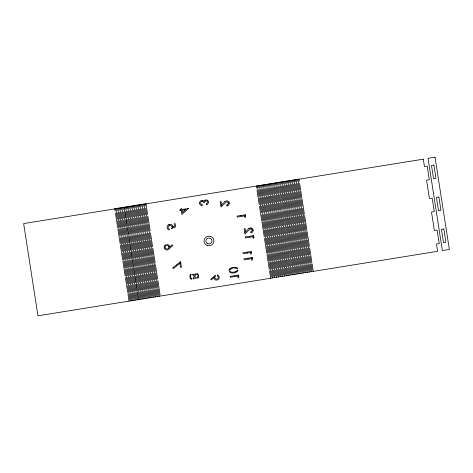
<?xml version="1.0" encoding="UTF-8"?>
<svg xmlns="http://www.w3.org/2000/svg" width="473" height="473" viewBox="0 0 473 473"><rect width="100%" height="100%" fill="white"/><g stroke="black" fill="none" stroke-linecap="round" stroke-linejoin="round"><path stroke-width="0.71" d="M214.807 277.184L214.848 277.864A1.65 1.573 -12.8 0 0 215.044 278.301L215.245 278.562A2.205 2.111 -12.8 0 0 215.664 278.893L215.978 279.046A1.579 1.508 -12.8 0 0 216.474 279.141L217.16 279.029A1.59 1.52 -12.8 0 0 217.604 278.786L218.154 278.094A1.78 1.697 -12.8 0 0 218.319 277.432L218.272 276.947A1.525 1.46 -12.8 0 0 218.047 276.469L217.757 276.161M214.021 277.379L213.956 277.953A2.779 2.655 -12.8 0 0 214.033 278.414L214.103 278.638A2.17 2.069 -12.8 0 0 214.458 279.23L214.807 279.555A2.956 2.826 -12.8 0 0 215.457 279.927L215.688 280.004A2.531 2.418 -12.8 0 0 216.409 280.117L217.692 279.839A2.584 2.466 -12.8 0 0 218.355 279.401L219.011 278.532A2.613 2.495 -12.8 0 0 219.247 277.793L219.188 276.776A2.696 2.572 -12.8 0 0 218.81 275.942L218.668 275.753A3.193 3.051 -12.8 0 0 218.319 275.41A2.826 2.702 -12.8 0 0 217.438 274.896L217.669 276.096M190.081 275.215L190.377 274.712A1.289 1.23 -12.8 0 1 191.122 274.275C191.039 275.321 189.608 277.828 191.748 278.313M198.37 277.391L198.169 277.698A1.265 1.206 -12.8 0 1 197.407 278.165C197.353 277.208 198.973 274.919 196.839 274.523M214.961 276.711L215.144 276.421A1.939 1.857 -12.8 0 1 215.487 276.09L215.333 275.109L210.698 279.336L211.33 279.969L213.991 277.361M253.682 235.649L252.878 236.737L249.886 237.215L249.738 236.275L253.682 235.631M224.586 201.782L220.808 205.838L220.997 207.032L226.313 201.87A1.626 1.549 -12.8 0 1 228.069 202.976L229.038 202.816M248.485 228.778L244.707 232.834L244.896 234.029L250.211 228.867M169.387 246.409L168.66 247.172A1.543 1.472 -12.8 0 0 167.194 245.422L167.07 244.642A2.199 2.099 -12.8 0 1 168.559 245.008A2.022 1.927 -12.8 0 1 169.387 246.279M168.672 248.154L172.166 244.754L172.781 245.386L168.985 249.094L167.324 249.945A2.59 2.477 -12.8 0 1 165.52 249.584A2.915 2.785 -12.8 0 1 164.273 247.947L165.213 247.793M180.721 262.562L177.139 265.53L176.973 264.466L180.562 261.528L180.721 262.55M172.822 267.866L176.571 264.791L176.736 265.856L173.443 268.558L172.834 267.872M172.219 226.916L172.71 226.685A1.419 1.354 -12.8 0 1 172.876 226.614M235.867 271.52L236.228 271.331A2.584 2.471 -12.8 0 0 236.731 270.94L237.032 270.491A0.999 0.952 -12.8 0 0 237.091 270.207L237.984 270.065A1.75 1.673 -12.8 0 1 237.854 270.769L237.629 271.165A2.956 2.826 -12.8 0 1 236.926 271.839L236.63 272.028A7.686 7.343 -12.8 0 1 231.214 272.886L230.712 272.755A2.915 2.785 -12.8 0 1 229.996 272.389L229.659 272.087A1.721 1.644 -12.8 0 1 229.37 271.603L230.262 271.313A1.011 0.964 -12.8 0 0 230.404 271.561L230.824 271.892A2.448 2.335 -12.8 0 0 231.285 272.076L231.811 272.176A7.479 7.148 -12.8 0 0 235.873 271.532M171.581 228.707L175.666 226.792L175.17 223.599L174.235 223.753L174.608 226.26L172.066 227.46A2.081 1.993 -12.8 0 1 171.557 228.524L171.581 228.69M205.388 200.995L205.075 201.167A1.07 1.023 -12.8 0 0 204.785 201.498L204.655 202.681L203.804 202.822A1.644 1.567 -12.8 0 0 202.237 201.297M220.211 201.882L221.139 201.735L221.565 204.401L220.725 205.294L220.199 201.882M229.103 203.242L228.175 203.39A1.655 1.579 -12.8 0 1 226.857 204.945M169.653 225.349L170.185 225.296A1.845 1.762 -12.8 0 1 170.747 225.396L171.693 226.064A1.874 1.791 -12.8 0 1 171.965 226.543L172.071 226.969M245.038 228.731L244.103 228.879L244.624 232.296L245.457 231.403L245.044 228.725M251.997 229.967L252.937 229.813M253.002 230.239L252.074 230.386A1.655 1.579 -12.8 0 1 250.749 231.941M245.351 236.973L249.295 236.34L249.442 237.28L245.499 237.925L245.351 236.985M247.539 253.02L250.53 252.535L251.334 251.453L247.391 252.068L247.539 253.008M229.133 270.148L230.049 270M230.256 276.356L234.2 275.718L234.342 276.664M234.348 276.67L230.404 277.308L230.256 276.368M234.785 276.599L237.783 276.12L238.581 275.014L234.638 275.647L234.785 276.587M197.844 274.021L197.56 273.796A1.265 1.212 -12.8 0 0 196.697 273.589L196.839 274.517M190.619 278.703L191.057 279.088A1.289 1.23 -12.8 0 0 191.896 279.271L191.748 278.325M298.942 179.072L299.273 181.194M299.592 183.211L301.863 197.844M302.111 199.429L304.381 214.062M304.588 215.404L306.865 230.044M307.107 231.622L309.377 246.262M309.626 247.84L311.896 262.48M312.145 264.058L313.28 271.378M297.925 179.149L299.592 189.904M299.841 191.482L302.111 206.122M302.442 208.25L304.588 222.097M304.837 223.676L307.107 238.315M307.349 239.894L309.626 254.533M309.868 256.112L312.079 270.355M296.914 179.397L297.245 181.52M297.564 183.536L299.835 198.175M300.083 199.754L302.353 214.393M302.56 215.729L304.837 230.369M305.079 231.947L307.349 246.587M307.598 248.165L309.868 262.805M310.117 264.389L311.252 271.703M295.897 179.474L297.564 190.229M297.813 191.807L300.083 206.447M300.414 208.581L302.56 222.422M302.809 224.007L305.079 238.64M305.322 240.225L307.598 254.858M307.84 256.443L310.052 270.68M294.886 179.722L295.217 181.851M295.536 183.867L297.807 198.5M298.055 200.085L300.325 214.718M300.532 216.06L302.809 230.694M303.051 232.278L305.322 246.912M305.57 248.496L307.84 263.13M308.089 264.714L309.224 272.028M293.869 179.805L295.536 190.554M295.779 192.139L298.055 206.772M298.386 208.906L300.532 222.748M300.781 224.332L303.051 238.966M303.294 240.55L305.57 255.189M305.812 256.768L308.024 271.011M292.858 180.053L293.189 182.176M293.508 184.192L295.779 198.826M296.027 200.41L298.297 215.049M298.504 216.386L300.775 231.025M301.023 232.604L303.294 247.243M303.542 248.822L305.812 263.461M306.061 265.04L307.196 272.359M291.841 180.13L293.508 190.885M293.751 192.464L296.027 207.103M296.358 209.232L298.504 223.079M298.753 224.657L301.023 239.297M301.266 240.875L303.542 255.515M303.784 257.093L305.996 271.336M290.83 180.379L291.161 182.501M291.48 184.517L293.751 199.157M293.999 200.735L296.269 215.375M296.476 216.711L298.747 231.35M298.995 232.935L301.266 247.568M301.514 249.153L303.784 263.786M304.033 265.371L305.168 272.685M289.813 180.455L291.48 191.21M291.723 192.795L293.999 207.428M294.33 209.563L296.476 223.404M296.725 224.988L298.995 239.622M299.238 241.206L301.514 255.84M301.756 257.424L303.968 271.662M288.802 180.71L289.133 182.832M289.452 184.848L291.723 199.482M291.971 201.066L294.241 215.7M294.448 217.042L296.719 231.675M296.967 233.26L299.238 247.893M299.486 249.478L301.756 264.111M302.005 265.696L303.14 273.01M287.785 180.787L289.452 191.535M289.695 193.12L291.971 207.753M292.302 209.888L294.448 223.735M294.697 225.314L296.967 239.953M297.21 241.532L299.486 256.171M299.728 257.75L301.94 271.993M286.774 181.035L287.105 183.157M287.424 185.174L289.695 199.813M289.943 201.392L292.213 216.031M292.42 217.367L294.691 232.007M294.939 233.585L297.21 248.224M297.458 249.803L299.728 264.442M299.971 266.021L301.112 273.341M285.751 181.112L287.418 191.867M287.667 193.445L289.937 208.085M290.268 210.219L292.415 224.06M292.663 225.645L294.933 240.278M295.176 241.863L297.452 256.496M297.694 258.081L299.906 272.318M285.39 185.505L287.661 200.138M287.909 201.723L290.18 216.356M290.387 217.698L292.663 232.332M292.905 233.916L295.176 248.55M295.424 250.134L297.694 264.768M297.943 266.352L299.078 273.666M284.74 181.36L285.071 183.489M283.723 181.443L285.39 192.192M285.639 193.776L287.909 208.41M288.24 210.544L290.387 224.385M290.635 225.97L292.905 240.603M293.148 242.188L295.424 256.821M295.666 258.406L297.878 272.643M282.712 181.691L283.043 183.814M283.362 185.83L285.633 200.463M285.881 202.048L288.152 216.687M288.359 218.023L290.635 232.663M290.877 234.241L293.148 248.881M293.396 250.459L295.666 265.099M295.915 266.677L297.05 273.997M281.713 181.768L283.38 192.517M283.623 194.101L285.899 208.735M286.23 210.869L288.376 224.71M288.625 226.295L290.895 240.928M291.137 242.513L293.414 257.146M293.656 258.731L295.867 272.968M280.702 182.016L281.033 184.139M281.352 186.155L283.623 200.789M283.871 202.373L286.141 217.006M286.348 218.349L288.619 232.988M288.867 234.567L291.137 249.206M291.386 250.785L293.656 265.424M293.904 267.003L295.04 274.322M279.685 182.093L281.352 192.848M281.595 194.427L283.871 209.066M284.202 211.195L286.348 225.042M286.597 226.62L288.867 241.26M289.109 242.838L291.386 257.478M291.628 259.056L293.839 273.299M278.674 182.341L279.005 184.464M279.324 186.48L281.595 201.12M281.843 202.698L284.113 217.338M284.32 218.674L286.591 233.313M286.839 234.892L289.109 249.531M289.358 251.11L291.628 265.749M291.876 267.328L293.012 274.647M277.61 182.43L279.277 193.179M279.519 194.764L281.796 209.397M282.127 211.532L284.273 225.373M284.515 226.957L286.792 241.591M287.034 243.175L289.305 257.809M289.553 259.393L291.764 273.631M276.599 182.679L276.93 184.801M277.249 186.817L279.519 201.451M279.768 203.035L282.038 217.669M282.245 219.011L284.515 233.65M284.764 235.229L287.034 249.868M287.282 251.447L289.553 266.086M289.795 267.665L290.93 274.984M275.582 182.755L277.249 193.51M277.491 195.089L279.768 209.728M280.099 211.857L282.245 225.704M282.487 227.282L284.764 241.922M285.006 243.5L287.277 258.14M287.525 259.718L289.736 273.962M274.571 183.004L274.902 185.126M275.221 187.142L277.491 201.782M277.74 203.36L280.01 218M280.217 219.336L282.487 233.975M282.736 235.554L285.006 250.193M285.254 251.778L287.525 266.411M287.767 267.996L288.902 275.31M273.548 183.081L275.221 193.835M275.463 195.414L277.74 210.053M278.065 212.188L280.217 226.029M280.459 227.614L282.736 242.247M282.978 243.832L285.249 258.465M285.497 260.049L287.708 274.287M272.543 183.329L272.874 185.457M273.193 187.474L275.463 202.107M275.712 203.692L277.982 218.325M278.189 219.667L280.459 234.301M280.708 235.885L282.978 250.519M283.226 252.103L285.497 266.737M285.739 268.321L286.875 275.635M271.52 183.412L273.193 194.161M273.435 195.745L275.706 210.379M276.037 212.513L278.189 226.354M278.431 227.939L280.708 242.578M280.95 244.157L283.221 258.796M283.469 260.375L285.68 274.618M270.515 183.66L270.846 185.783M271.165 187.799L273.435 202.438M273.684 204.017L275.954 218.656M276.161 219.992L278.431 234.632M278.68 236.21L280.95 250.85M281.199 252.428L283.469 267.068M283.711 268.646L284.847 275.966M269.492 183.737L271.165 194.492M271.407 196.07L273.678 210.71M274.009 212.838L276.161 226.685M276.403 228.264L278.68 242.903M278.922 244.482L281.193 259.121M281.441 260.7L283.652 274.943M268.487 183.985L268.818 186.108M269.137 188.124L271.407 202.763M271.656 204.342L273.926 218.981M274.133 220.323L276.403 234.957M276.652 236.541L278.922 251.175M279.171 252.759L281.441 267.393M281.683 268.977L282.819 276.291M267.464 184.068L269.137 194.817M269.379 196.401L271.65 211.035M271.981 213.169L274.133 227.01M274.375 228.595L276.652 243.228M276.894 244.813L279.165 259.446M279.413 261.031L281.624 275.268M266.459 184.316L266.79 186.439M267.109 188.455L269.379 203.088M269.628 204.673L271.898 219.306M272.105 220.649L274.375 235.282M274.624 236.867L276.894 251.5M277.143 253.085L279.413 267.718M279.655 269.303L280.791 276.616M265.436 184.393L267.109 195.142M267.351 196.727L269.622 211.36M269.953 213.494L272.105 227.342M272.347 228.92L274.624 243.56M274.866 245.138L277.137 259.778M277.385 261.356L279.596 275.599M264.431 184.641L264.762 186.764M265.081 188.78L267.351 203.42M267.6 204.998L269.87 219.638M270.077 220.974L272.347 235.613M272.596 237.192L274.866 251.831M275.115 253.41L277.385 268.049M277.627 269.628L278.763 276.947M263.408 184.718L265.075 195.473M265.318 197.052L267.594 211.691M267.925 213.826L270.071 227.667M270.314 229.251L272.59 243.885M272.832 245.469L275.103 260.103M275.351 261.687L277.562 275.925M262.397 184.967L262.728 187.095M263.047 189.111L265.318 203.745M265.566 205.329L267.836 219.963M268.043 221.305L270.314 235.938M270.562 237.523L272.832 252.156M273.081 253.741L275.351 268.374M275.593 269.959L276.729 277.273M261.38 185.049L263.047 195.798M263.29 197.383L265.566 212.016M265.897 214.151L268.043 227.992M268.286 229.576L270.562 244.216M270.804 245.794L273.075 260.434M273.323 262.012L275.534 276.256M260.369 185.298L260.7 187.42M261.019 189.436L263.29 204.076M263.538 205.654L265.808 220.294M266.015 221.63L268.286 236.269M268.534 237.848L270.804 252.487M271.053 254.066L273.323 268.705M273.565 270.284L274.701 277.604M259.364 185.375L261.037 196.124M261.279 197.708L263.55 212.342M263.881 214.476L266.033 228.317M266.275 229.902L268.552 244.535M268.794 246.12L271.064 260.753M271.313 262.338L273.524 276.575M258.359 185.623L258.69 187.746M259.009 189.762L261.279 204.395M261.528 205.98L263.798 220.613M264.005 221.955L266.275 236.595M266.524 238.173L268.794 252.813M269.042 254.391L271.313 269.031M271.555 270.609L272.69 277.929M257.336 185.7L259.009 196.455M259.251 198.033L261.522 212.673M261.853 214.801L264.005 228.648M264.247 230.227L266.524 244.866M266.766 246.445L269.036 261.084M269.285 262.663L271.496 276.906M256.331 185.948L256.662 188.071M256.981 190.087L259.251 204.726M259.5 206.305L261.77 220.944M261.977 222.28L264.247 236.92M264.496 238.498L266.766 253.138M267.014 254.716L269.285 269.356M269.527 270.94L270.662 278.254M250.755 231.965L250.909 232.935A2.773 2.649 -12.8 0 0 253.15 230.227M226.857 204.969L227.01 205.938M206.553 204.543L206.405 203.585A1.454 1.389 -12.8 0 0 205.826 200.871L205.678 199.949L206.062 199.902A2.075 1.981 -12.8 0 1 207.334 200.262M205.388 200.984L205.247 200.067A1.987 1.898 -12.8 0 0 204.058 201.037L203.804 201.049A1.904 1.815 -12.8 0 0 202.941 200.511L202.083 200.422L202.231 201.362M201.788 201.421L201.374 200.534A2.335 2.229 -12.8 0 0 199.984 201.498A2.909 2.779 -12.8 0 0 199.671 203.526M202.089 204.525L202.231 205.465A2.241 2.14 -12.8 0 1 200.587 205.075A2.755 2.631 -12.8 0 1 199.647 203.526M169.647 225.349L169.5 224.397L170.475 224.344A2.956 2.826 -12.8 0 1 171.273 224.527L172.213 225.089A2.365 2.259 -12.8 0 1 172.68 225.704L172.929 226.579M169.068 224.533L169.216 225.491M166.165 245.552L166.047 244.766A2.442 2.335 -12.8 0 0 164.137 247.172L165.012 247.036A1.573 1.502 -12.8 0 1 166.171 245.57M145.909 203.508L147.623 214.553M147.872 216.131L150.142 230.771M150.473 232.899L152.619 246.746M152.868 248.325L155.138 262.964M155.386 264.543L157.657 279.182M157.899 280.761L160.111 295.004M144.904 203.757L145.241 205.938M145.595 208.185L147.872 222.824M148.114 224.403L150.384 239.042M150.591 240.379L152.868 255.018M153.11 256.603L155.381 271.236M155.629 272.82L157.899 287.454M158.148 289.038L159.283 296.352M143.881 203.833L145.595 214.878M145.844 216.463L148.114 231.096M148.445 233.23L150.591 247.072M150.84 248.656L153.11 263.29M153.358 264.874L155.629 279.508M155.871 281.092L158.083 295.329M143.567 208.516L145.844 223.15M146.086 224.734L148.356 239.368M148.563 240.71L150.84 255.343M151.082 256.928L153.353 271.561M153.601 273.146L155.871 287.779M156.12 289.364L157.255 296.677M142.876 204.088L143.213 206.263M141.853 204.165L143.567 215.203M143.816 216.788L146.086 231.421M146.417 233.556L148.563 247.403M148.812 248.981L151.082 263.621M151.33 265.199L153.601 279.839M153.843 281.417L156.055 295.66M140.848 204.413L141.185 206.595M141.539 208.841L143.816 223.481M144.058 225.059L146.328 239.699M146.535 241.035L148.812 255.674M149.054 257.253L151.325 271.892M151.573 273.471L153.843 288.11M154.092 289.689L155.227 297.009M139.825 204.49L141.539 215.534M141.788 217.113L144.058 231.752M144.389 233.881L146.535 247.728M146.784 249.306L149.054 263.946M149.302 265.524L151.573 280.164M151.815 281.742L154.027 295.986M138.82 204.738L139.157 206.92M139.511 209.167L141.788 223.806M142.03 225.385L144.3 240.024M144.507 241.366L146.784 255.999M147.026 257.584L149.297 272.217M149.545 273.802L151.815 288.435M152.064 290.02L153.199 297.334M137.797 204.815L139.511 215.859M139.76 217.444L142.03 232.077M142.361 234.212L144.507 248.053M144.756 249.638L147.026 264.271M147.274 265.856L149.545 280.489M149.787 282.074L151.999 296.311M136.792 205.069L137.129 207.251M137.483 209.498L139.76 224.131M140.002 225.716L142.272 240.349M142.479 241.691L144.756 256.325M144.998 257.909L147.269 272.543M147.517 274.127L149.787 288.767M150.036 290.345L151.171 297.659M135.769 205.146L137.483 216.185M137.732 217.769L140.002 232.403M140.333 234.537L142.479 248.384M142.728 249.963L144.998 264.602M145.246 266.181L147.517 280.82M147.759 282.399L149.971 296.642M134.764 205.394L135.101 207.576M135.455 209.823L137.726 224.462M137.974 226.041L140.245 240.68M140.451 242.016L142.728 256.656M142.97 258.234L145.241 272.874M145.489 274.452L147.759 289.092M148.008 290.67L149.143 297.99M133.741 205.471L135.455 216.516M135.704 218.094L137.974 232.734M138.305 234.868L140.451 248.709M140.7 250.294L142.97 264.927M143.218 266.512L145.489 281.145M145.731 282.73L147.943 296.967M132.736 205.725L133.073 207.901M133.427 210.154L135.698 224.787M135.946 226.372L138.217 241.005M138.423 242.347L140.7 256.981M140.942 258.565L143.213 273.199M143.461 274.783L145.731 289.417M145.98 291.001L147.115 298.315M131.707 205.802L133.421 216.841M133.67 218.425L135.94 233.059M136.271 235.193L138.418 249.035M138.666 250.619L140.936 265.258M141.185 266.837L143.455 281.476M143.697 283.055L145.909 297.298M130.702 206.051L131.039 208.232M131.393 210.479L133.67 225.118M133.912 226.697L136.183 241.336M136.395 242.673L138.666 257.312M138.908 258.891L141.179 273.53M141.427 275.109L143.697 289.748M143.946 291.327L145.081 298.646M129.679 206.127L131.393 217.172M131.642 218.751L133.912 233.39M134.243 235.519L136.39 249.366M136.638 250.944L138.908 265.584M139.157 267.162L141.427 281.802M141.669 283.38L143.881 297.623M129.366 210.804L131.642 225.444M131.884 227.022L134.155 241.662M134.362 243.004L136.638 257.637M136.88 259.222L139.151 273.855M139.399 275.44L141.669 290.073M141.918 291.658L143.053 298.971M128.674 206.376L129.011 208.558M127.669 206.453L129.383 217.497M129.632 219.076L131.902 233.715M132.233 235.844L134.379 249.691M134.628 251.269L136.898 265.909M137.146 267.487L139.417 282.127M139.659 283.705L141.87 297.949M126.663 206.701L127.001 208.883M127.355 211.129L129.632 225.769M129.874 227.347L132.144 241.987M132.351 243.323L134.628 257.962M134.87 259.541L137.14 274.18M137.389 275.765L139.659 290.398M139.907 291.983L141.043 299.297M125.641 206.778L127.355 217.822M127.604 219.401L129.874 234.04M130.205 236.175L132.351 250.016M132.6 251.601L134.87 266.234M135.118 267.819L137.389 282.452M137.631 284.036L139.842 298.274M124.636 207.032L124.973 209.208M125.327 211.461L127.598 226.094M127.846 227.679L130.116 242.312M130.323 243.654L132.6 258.288M132.842 259.872L135.112 274.506M135.361 276.09L137.631 290.724M137.88 292.308L139.015 299.622M123.814 207.073L125.528 218.118M125.777 219.697L128.047 234.336M128.378 236.47L130.524 250.312M130.773 251.896L133.043 266.53M133.291 268.114L135.562 282.748M135.804 284.332L138.015 298.569M122.809 207.328L123.146 209.504M123.5 211.756L125.777 226.39M126.019 227.974L128.289 242.608M128.496 243.95L130.773 258.583M131.015 260.168L133.285 274.801M133.534 276.386L135.804 291.019M136.053 292.604L137.188 299.917M121.78 207.405L123.494 218.443M123.743 220.028L126.013 234.661M126.344 236.796L128.49 250.643M128.739 252.221L131.009 266.861M131.258 268.439L133.528 283.079M133.77 284.657L135.982 298.901M120.775 207.653L121.112 209.835M121.466 212.081L123.743 226.721M123.985 228.299L126.256 242.939M126.468 244.275L128.739 258.914M128.981 260.493L131.258 275.132M131.5 276.711L133.77 291.35M134.019 292.929L135.154 300.249M119.752 207.73L121.466 218.774M121.715 220.353L123.985 234.992M124.316 237.121L126.462 250.968M126.711 252.547L128.981 267.186M129.23 268.765L131.5 283.404M131.742 284.983L133.954 299.226M118.747 207.978L119.084 210.16M119.438 212.407L121.715 227.046M121.957 228.625L124.228 243.264M124.44 244.606L126.711 259.239M126.953 260.824L129.224 275.457M129.472 277.042L131.742 291.675M131.991 293.26L133.126 300.574M117.742 208.055L119.456 219.1M119.704 220.678L121.975 235.318M122.306 237.446L124.452 251.293M124.701 252.872L126.971 267.511M127.219 269.09L129.49 283.729M129.732 285.308L131.943 299.551M116.736 208.303L117.073 210.485M117.428 212.732L119.704 227.371M119.947 228.95L122.217 243.589M122.424 244.925L124.701 259.565M124.943 261.149L127.213 275.783M127.462 277.367L129.732 292.001M129.98 293.585L131.116 300.899M115.714 208.38L117.428 219.425M117.676 221.009L119.947 235.643M120.278 237.777L122.424 251.618M122.673 253.203L124.943 267.836M125.191 269.421L127.462 284.054M127.704 285.639L129.915 299.876M114.708 208.634L115.045 210.81M115.4 213.063L117.676 227.696M117.919 229.281L120.189 243.914M120.396 245.256L122.673 259.89M122.915 261.474L125.185 276.108M125.434 277.692L127.704 292.326M127.952 293.91L129.088 301.224M248.514 228.802A2.602 2.483 -12.8 0 1 251.843 228.193M250.235 228.826A1.655 1.579 -12.8 0 1 252.026 229.955M251.819 228.234A2.737 2.613 -12.8 0 1 252.954 229.813M224.616 201.805A2.602 2.483 -12.8 0 1 227.945 201.196M229.251 203.23A2.773 2.649 -12.8 0 1 227.01 205.956M228.039 201.131A2.773 2.649 -12.8 0 1 229.192 202.734M202.083 204.537A1.626 1.555 -12.8 0 1 201.794 201.468M208.357 201.735A2.596 2.477 -12.8 0 1 206.6 204.691M207.351 200.245A2.59 2.471 -12.8 0 1 208.262 201.758M169.032 224.439A3.045 2.909 -12.8 0 0 167.14 227.797A2.879 2.755 -12.8 0 0 168.932 230.026L169.553 229.145A1.987 1.898 -12.8 0 1 169.251 225.562M168.642 248.13A2.862 2.737 -12.8 0 1 167.2 248.999A1.797 1.721 -12.8 0 1 165.237 247.787M190.66 278.674A3.778 3.607 -12.8 0 1 190.128 275.233M197.803 274.062A3.187 3.045 -12.8 0 1 198.317 277.373M236.027 267.416A7.799 7.45 -12.8 0 0 233.349 267.346C233.839 268.475 236.642 268.132 237.771 268.753A1.667 1.59 -12.8 0 0 237.162 267.901A2.933 2.797 -12.8 0 0 236.027 267.428M230.386 268.345A7.787 7.438 -12.8 0 1 232.911 267.416L233.023 268.173A7.852 7.497 -12.8 0 0 231.149 268.806M229.003 270.13A2.324 2.223 -12.8 0 1 230.416 268.422M229.955 269.965A1.815 1.732 -12.8 0 1 231.173 268.889M214.813 277.273A1.65 1.573 -12.8 0 1 214.967 276.794M194.882 275.83L194.864 275.936A1.106 1.058 -12.8 0 0 194.953 276.516L195.207 276.865A1.998 1.91 -12.8 0 0 195.479 277.095L195.58 277.154A1.579 1.508 -12.8 0 0 196.1 277.355L196.254 278.313L195.775 278.272A1.922 1.833 -12.8 0 1 195.136 278.018L194.533 277.805A1.815 1.732 -12.8 0 1 194.107 278.479A2.17 2.075 -12.8 0 1 193.422 278.94L193.12 278.018A1.484 1.419 -12.8 0 0 193.634 277.61L193.711 277.503A1.803 1.721 -12.8 0 0 193.9 277.143A1.602 1.531 -12.8 0 0 193.995 276.504L193.954 276.244A1.602 1.531 -12.8 0 0 193.676 275.7A1.803 1.721 -12.8 0 0 193.386 275.387L193.28 275.31A1.484 1.419 -12.8 0 0 192.671 275.085L192.677 274.109A2.17 2.075 -12.8 0 1 193.469 274.334A1.815 1.732 -12.8 0 1 194.072 274.837L194.58 274.446A1.922 1.833 -12.8 0 1 195.113 274.009L195.556 273.814L195.704 274.783A1.496 1.431 -12.8 0 0 195.266 275.126L195.189 275.215A1.945 1.857 -12.8 0 0 194.994 275.523L194.882 275.83M245.487 215.404L244.683 216.51L244.86 217.663L245.664 216.557L245.487 215.404M253.782 236.264L252.978 237.369L253.156 238.522L253.96 237.416L253.782 236.264M251.435 252.068L250.631 253.167L250.808 254.32L251.612 253.215L251.435 252.068M238.682 275.647L237.878 276.752L238.055 277.905L238.859 276.8L238.682 275.647M252.381 258.175L251.577 259.275L251.754 260.428L252.558 259.322L252.381 258.175M245.386 214.795L244.582 215.877L241.591 216.362L241.443 215.422L245.386 214.772M252.286 257.56L251.476 258.642L248.485 259.127L248.337 258.187L252.28 257.537M185.369 208.936L184.523 210.047L183.004 210.29L182.856 209.35L185.369 208.936M188.55 208.422L181.839 214.511L180.94 208.717L181.833 208.575L182.483 212.69L186.912 208.688L188.55 208.422M180.798 263.047L179.935 263.763L180.503 267.416L181.443 267.263L180.798 263.047M423.3 159.165L23.65 223.587L37.964 315.816L437.602 251.305L436.473 244.038L439.234 243.589L437.129 230.049L434.374 230.499L431.512 212.081L434.273 211.638L432.168 198.098L429.413 198.542L426.551 180.124L429.313 179.681L427.208 166.141L424.452 166.585L423.3 159.165M435.036 157.184L428.047 158.313L442.361 250.536L449.35 249.413L435.036 157.184M433.907 165.018L431.494 165.408L433.564 178.735L435.976 178.345L433.907 165.018M180.633 209.699L179.876 209.823L180.012 210.763L180.781 210.651L180.639 209.71M240.999 215.481L237.056 216.12L237.204 217.06L241.147 216.433L240.999 215.493M438.873 197.005L436.455 197.395L438.524 210.721L440.942 210.331L438.873 197.005M246.947 252.139L243.004 252.777L243.152 253.717L247.095 253.09L246.947 252.15M247.893 258.246L243.95 258.885L244.098 259.825L248.041 259.198L247.899 258.258M443.834 228.985L441.421 229.375L443.491 242.702L445.903 242.312L443.834 228.985M207.818 243.701A3.069 2.933 -12.8 0 0 211.969 240.461A3.069 2.933 -12.8 0 0 207.038 238.688A3.069 2.933 -12.8 0 0 207.818 243.701M207.121 245.422A4.978 4.76 -12.8 0 0 213.861 240.154A4.978 4.76 -12.8 0 0 205.85 237.275A4.978 4.76 -12.8 0 0 207.121 245.422"/></g></svg>
